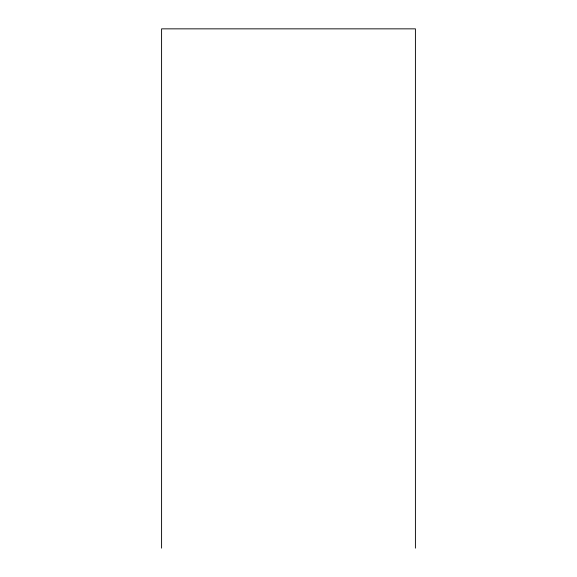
<?xml version="1.0" encoding="UTF-8"?>
<svg xmlns="http://www.w3.org/2000/svg" width="577" height="577" viewBox="0 0 577 577"><rect width="100%" height="100%" fill="white"/><g stroke="black" fill="none" stroke-linecap="round" stroke-linejoin="round"><path stroke-width="0.87" d="M415.411 548.15L415.411 28.85L161.589 28.85L161.589 548.15"/></g></svg>
